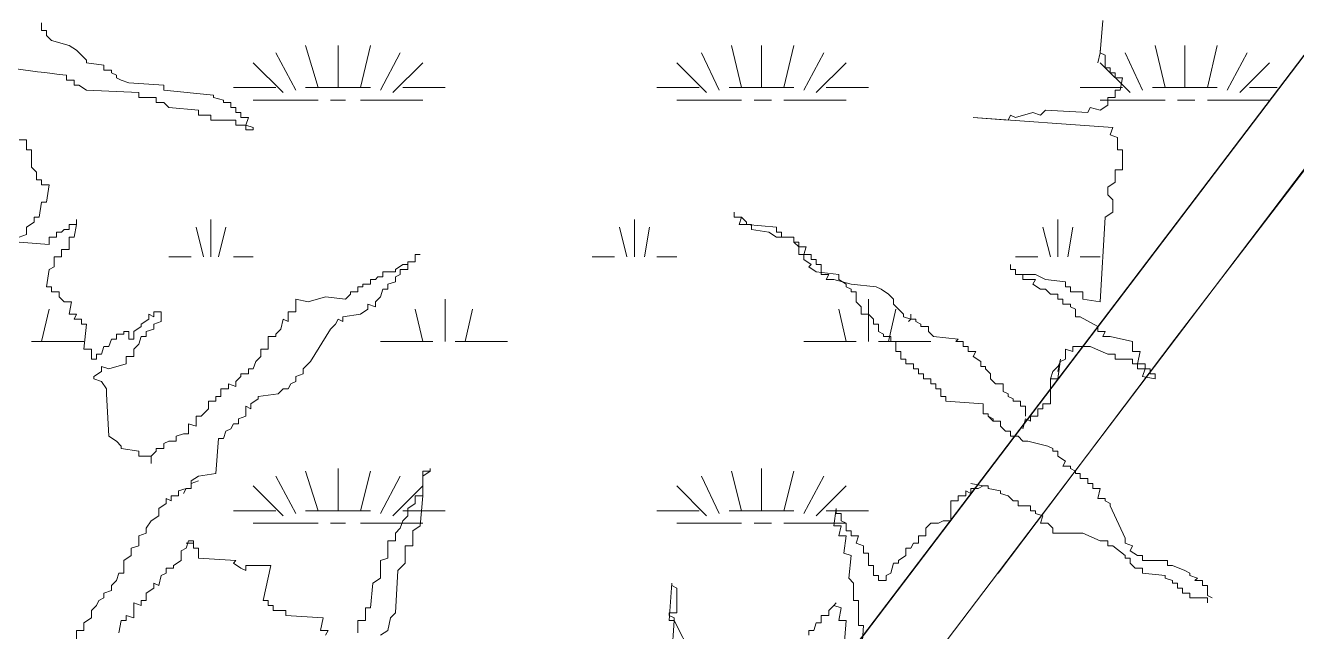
# Model space of a CAD drawing. Header units: millimetres. Extents: x -15161 to 10473752, y -72817 to 33960.
# Drawn here: x 1969.9 to 2186, y 11.5 to 114.6 of the extents above; entities that cross this region are included whole.
import ezdxf

# ---------------------------------------------------------------- set-up
doc = ezdxf.new("R2010")
doc.units = ezdxf.units.MM
doc.layers.add('PDF_幾何圖形', color=7, linetype='Continuous')

# ---------------------------------------------------------------- blocks, each defined once
blk = doc.blocks.new('建築底圖')
at = {"layer": 'PDF_幾何圖形', "lineweight": 0}
for points in [[(1281.66, -313.48), (1929.47, -230.07), (2285.97, 239.48), (1854.1, 3189.75), (1656.37, 3160.54), (1578.04, 3697.84), (1589.9, 3697.84), (1666.53, 3174.51), (1864.26, 3203.3), (2093.32, 1643.06), (2298.25, 236.52), (1935.82, -241.5), (1283.35, -325.76)], [(2019.65, 104), (2017.53, 111.19)], [(2023.04, 104), (2023.04, 111.19)], [(2026.85, 104), (2028.54, 111.19)], [(2091.63, 104), (2089.94, 111.19)], [(2095.02, 104), (2095.02, 111.19)], [(2098.83, 104), (2100.52, 111.19)], [(2163.61, 104), (2161.91, 111.19)], [(2167, 104), (2167, 111.19)], [(2170.81, 104), (2172.5, 111.19)], [(2013.72, 103.15), (2008.64, 108.23)], [(2015.84, 103.57), (2012.45, 109.92)], [(2030.24, 103.57), (2033.62, 109.92)], [(2032.35, 103.15), (2037.43, 108.23)], [(2085.7, 103.15), (2080.62, 108.23)], [(2087.82, 103.57), (2084.85, 109.92)], [(2102.21, 103.57), (2105.6, 109.92)], [(2104.33, 103.15), (2109.41, 108.23)], [(2157.68, 103.15), (2152.6, 108.23)], [(2159.8, 103.57), (2156.83, 109.92)], [(2174.19, 103.57), (2177.58, 109.92)], [(2176.31, 103.15), (2181.39, 108.23)], [(2005.26, 104), (2012.45, 104)], [(2017.53, 104), (2028.54, 104)], [(2034.05, 104), (2041.24, 104)], [(2077.23, 104), (2084.43, 104)], [(2089.51, 104), (2100.52, 104)], [(2106.02, 104), (2113.22, 104)], [(2149.21, 104), (2156.41, 104)], [(2161.49, 104), (2172.5, 104)], [(2178, 104), (2182.66, 104)], [(2008.64, 101.88), (2019.65, 101.88)], [(2021.77, 101.88), (2024.31, 101.88)], [(2026.85, 101.88), (2037.43, 101.88)], [(2080.62, 101.88), (2091.63, 101.88)], [(2093.75, 101.88), (2096.71, 101.88)], [(2098.83, 101.88), (2109.41, 101.88)], [(2152.6, 101.88), (2163.61, 101.88)], [(2165.72, 101.88), (2168.69, 101.88)], [(2170.81, 101.88), (2181.39, 101.88)], [(2135.24, 21.43), (2165.3, 61.23), (2195.79, 101.03)], [(2000.17, 75.2), (1998.9, 80.28)], [(2001.44, 75.2), (2001.44, 81.56)], [(2002.71, 75.2), (2003.98, 80.28)], [(2072.15, 75.2), (2070.88, 80.28)], [(2073.42, 75.2), (2073.42, 81.56)], [(2075.12, 75.2), (2075.96, 80.28)], [(2144.13, 75.2), (2142.86, 80.28)], [(2145.4, 75.2), (2145.4, 81.56)], [(2147.1, 75.2), (2147.94, 80.28)], [(1994.25, 75.2), (1998.06, 75.2)], [(2005.26, 75.2), (2008.64, 75.2)], [(2066.22, 75.2), (2070.04, 75.2)], [(2077.23, 75.2), (2080.62, 75.2)], [(2138.2, 75.2), (2142.01, 75.2)], [(2149.21, 75.2), (2152.6, 75.2)], [(2041.24, 60.81), (2041.24, 68.01)], [(2113.22, 60.81), (2113.22, 68.01)], [(1972.65, 60.81), (1973.92, 66.31)], [(2037.43, 60.81), (2036.16, 66.31)], [(2044.63, 60.81), (2045.9, 66.31)], [(2109.41, 60.81), (2108.14, 66.31)], [(2116.61, 60.81), (2117.88, 66.31)], [(1970.96, 60.81), (1979.85, 60.81)], [(2030.24, 60.81), (2039.13, 60.81)], [(2042.94, 60.81), (2051.83, 60.81)], [(2102.21, 60.81), (2111.11, 60.81)], [(2114.92, 60.81), (2123.81, 60.81)], [(2023.04, 32.02), (2023.04, 39.21)], [(2095.02, 32.02), (2095.02, 39.21)], [(2015.84, 31.59), (2012.45, 37.94)], [(2019.65, 32.02), (2017.53, 38.79)], [(2026.85, 32.02), (2028.54, 38.79)], [(2030.24, 31.59), (2033.62, 37.94)], [(2087.82, 31.59), (2084.85, 37.94)], [(2091.63, 32.02), (2089.94, 38.79)], [(2098.83, 32.02), (2100.52, 38.79)], [(2102.21, 31.59), (2105.6, 37.94)], [(2013.72, 31.17), (2008.64, 36.25)], [(2032.35, 31.17), (2037.43, 36.25)], [(2085.7, 31.17), (2080.62, 36.25)], [(2104.33, 31.17), (2109.41, 36.25)], [(2005.26, 32.02), (2012.45, 32.02)], [(2017.53, 32.02), (2028.54, 32.02)], [(2034.05, 32.02), (2041.24, 32.02)], [(2077.23, 32.02), (2084.43, 32.02)], [(2089.51, 32.02), (2100.52, 32.02)], [(2106.02, 32.02), (2113.22, 32.02)], [(2008.64, 29.9), (2019.65, 29.9)], [(2021.77, 29.9), (2024.31, 29.9)], [(2026.85, 29.9), (2037.43, 29.9)], [(2080.62, 29.9), (2091.63, 29.9)], [(2093.75, 29.9), (2096.71, 29.9)], [(2098.83, 29.9), (2109.41, 29.9)]]:
    blk.add_lwpolyline(points, dxfattribs=at)
at = {"layer": 'PDF_幾何圖形', "lineweight": 13}
for points in [[(2153.02, 115.43), (2152.6, 109.92), (2153.45, 109.5), (2153.45, 107.38), (2154.29, 107.38), (2154.29, 106.54), (2155.14, 106.54), (2155.14, 105.69), (2156.41, 105.69), (2155.99, 103.57), (2155.14, 103.57), (2155.14, 102.3), (2153.87, 102.3), (2153.87, 101.03), (2152.6, 100.18), (2150.91, 100.61), (2150.48, 99.76), (2143.28, 100.18), (2142.44, 99.34), (2141.17, 99.76), (2138.2, 98.91), (2137.36, 99.34), (2136.93, 98.49), (2131.01, 98.91), (2154.72, 97.22), (2154.29, 95.95), (2155.56, 95.53), (2155.56, 93.41), (2156.41, 93.41), (2156.41, 90.02), (2155.14, 90.02), (2155.14, 87.91), (2153.87, 87.06), (2153.87, 85.79), (2154.72, 84.94), (2154.72, 82.83), (2153.45, 81.98), (2152.6, 67.58), (2149.64, 68.01), (2149.64, 69.28), (2147.52, 69.28), (2147.52, 70.12), (2146.67, 70.12), (2146.67, 70.97), (2143.28, 71.39), (2141.59, 72.24), (2138.2, 72.24), (2139.47, 72.24), (2139.47, 71.39), (2141.59, 71.39), (2141.17, 70.55), (2142.44, 69.7), (2143.28, 69.7), (2144.13, 68.85), (2145.4, 68.85), (2145.4, 68.01), (2146.25, 68.01), (2146.25, 67.16), (2147.52, 67.16), (2147.52, 66.74), (2148.37, 66.31), (2148.37, 65.04), (2149.21, 65.04), (2152.18, 63.35), (2152.18, 62.5), (2153.45, 62.5), (2153.02, 61.66), (2154.29, 61.66), (2158.1, 60.81), (2158.1, 59.11), (2159.37, 59.11), (2158.95, 57), (2158.1, 57), (2158.1, 57.84), (2155.14, 57.84), (2155.14, 58.69), (2153.87, 58.69), (2150.91, 59.96), (2147.94, 59.96), (2147.94, 59.11), (2146.67, 59.54), (2146.67, 57.84), (2145.82, 57.42), (2145.4, 56.57), (2144.55, 55.73), (2144.13, 54.46), (2144.13, 50.22), (2142.86, 50.22), (2142.86, 49.38), (2142.01, 49.38), (2142.01, 48.11), (2140.74, 48.11), (2140.74, 47.26), (2139.9, 47.68), (2139.47, 45.99)], [(1976.89, 106.11), (1976.89, 105.27), (1978.16, 105.27), (1978.16, 104.42), (1979, 104.42), (1980.27, 103.57), (1989.17, 103.15), (1989.17, 102.3), (1992.13, 102.3), (1992.13, 101.45), (1993.4, 101.45), (1994.25, 100.61), (1999.33, 100.18), (1999.33, 99.34), (2001.44, 99.34), (2001.44, 98.49), (2005.68, 98.49), (2005.68, 97.64), (2007.37, 97.64), (2007.37, 96.8), (2008.64, 96.8), (2008.64, 97.22), (2007.37, 97.64), (2007.8, 98.91), (2006.53, 98.91), (2006.53, 99.76), (2005.68, 99.76), (2005.68, 100.61), (2004.83, 100.61), (2004.83, 101.45), (2003.56, 101.45), (2003.56, 101.88), (2001.87, 102.3), (2001.87, 102.73), (1993.4, 103.57), (1993.4, 104.42), (1987.47, 104.84), (1986.2, 105.27), (1985.36, 105.69), (1985.36, 106.11), (1984.51, 106.54), (1984.51, 106.96), (1983.24, 106.96), (1983.24, 107.81), (1980.27, 108.23), (1980.27, 108.65), (1978.58, 110.35), (1977.31, 111.19), (1974.35, 112.04), (1973.5, 112.89), (1973.5, 113.73), (1972.65, 113.73), (1972.65, 115)], [(2152.6, 110.35), (2152.6, 109.92), (2152.6, 110.35)], [(2152.6, 109.92), (2152.18, 108.23)], [(2083.16, 7.46), (2080.2, 13.39), (2079.77, 7.46)], [(2030.24, 10.85), (2031.51, 11.69), (2031.93, 13.81), (2032.78, 14.66), (2033.2, 21.86), (2034.47, 23.13), (2034.47, 26.09), (2035.74, 26.09), (2035.74, 28.63), (2037.01, 29.48), (2037.43, 34.56), (2036.16, 34.56), (2036.16, 33.29), (2034.89, 32.44), (2034.89, 31.17), (2034.05, 30.32), (2033.62, 29.05), (2032.78, 28.21), (2032.78, 26.94), (2031.51, 26.94), (2031.51, 23.97), (2030.24, 23.55), (2030.24, 20.58), (2028.97, 19.74), (2028.54, 15.5), (2027.7, 15.5), (2027.7, 13.39), (2026.43, 13.39), (2026.43, 11.27)], [(2020.92, 10.85), (2021.34, 11.69), (2020.07, 11.69), (2020.5, 13.81), (2014.15, 14.23), (2014.15, 15.08), (2012.03, 15.08), (2012.03, 15.93), (2011.18, 15.93), (2011.18, 16.77), (2010.34, 16.77), (2011.61, 22.7), (2007.37, 22.7), (2007.37, 21.86), (2006.53, 22.28), (2005.26, 23.13), (2005.68, 23.55), (1999.33, 23.97), (1999.33, 25.67), (1998.48, 25.67), (1998.48, 26.94), (1997.63, 26.94), (1997.21, 25.67), (1996.36, 25.24), (1996.36, 23.55), (1995.09, 22.7), (1995.09, 22.28), (1993.82, 22.28), (1993.82, 21.43), (1992.98, 21.01), (1992.55, 19.31), (1991.71, 19.74), (1991.71, 18.89), (1990.44, 18.04), (1990.44, 16.77), (1989.59, 16.77), (1989.59, 15.93), (1988.32, 16.35), (1988.32, 13.81), (1987.05, 14.23), (1987.05, 13.39), (1986.2, 13.39), (1985.78, 11.27)], [(1978.58, 8.73), (1978.58, 11.69), (1979.85, 11.69), (1979.85, 12.96), (1981.12, 13.81), (1981.12, 15.08), (1981.97, 15.93), (1982.39, 16.77), (1983.24, 17.2), (1983.24, 18.04), (1984.51, 18.47), (1984.51, 19.31), (1985.36, 20.16), (1985.78, 21.43), (1986.63, 21.43), (1986.63, 23.55), (1987.9, 24.4), (1987.9, 25.67), (1989.17, 26.09), (1989.17, 27.78), (1990.44, 28.21), (1990.44, 29.05), (1991.28, 30.32), (1992.55, 31.17), (1992.55, 32.44), (1993.82, 33.29), (1993.82, 34.13), (1994.67, 33.71), (1994.67, 34.56), (1995.94, 34.56), (1995.94, 35.4), (1997.21, 35.83), (1998.06, 35.83), (1998.06, 37.1), (1999.33, 37.94), (2002.29, 38.37), (2002.71, 44.3), (2003.56, 44.3), (2003.98, 45.57), (2004.83, 45.99), (2005.26, 46.84), (2006.1, 46.84), (2006.1, 47.68), (2007.37, 48.11), (2007.37, 49.8), (2008.22, 49.38), (2008.22, 50.22), (2009.49, 51.07), (2009.49, 51.49), (2012.88, 51.92), (2013.72, 52.76), (2014.57, 52.76), (2014.99, 53.61), (2015.84, 54.03), (2015.84, 54.88), (2017.11, 55.3), (2017.11, 56.15), (2017.96, 57), (2018.38, 57.42), (2021.77, 62.93), (2022.61, 63.77), (2023.04, 64.62), (2023.88, 64.2), (2023.88, 65.04), (2026.85, 65.47), (2028.12, 66.31), (2028.12, 67.16), (2029.39, 66.74), (2029.39, 67.58), (2030.24, 68.43), (2030.66, 69.7), (2031.51, 69.7), (2031.51, 70.55), (2032.78, 70.97), (2032.78, 71.82), (2033.62, 72.24), (2033.62, 73.09), (2034.89, 73.09), (2034.89, 73.93), (2034.05, 73.93), (2032.78, 73.09), (2032.78, 72.66), (2030.66, 72.66), (2030.66, 71.82), (2029.81, 71.82), (2029.39, 71.39), (2028.54, 71.39), (2028.54, 70.55), (2027.27, 70.55), (2027.27, 70.12), (2026.43, 70.12), (2026.43, 69.28), (2025.15, 69.28), (2025.15, 68.85), (2024.31, 68.01), (2020.92, 68.43), (2017.96, 67.58), (2015.84, 68.01), (2015.84, 65.89), (2014.57, 65.89), (2014.57, 64.2), (2013.72, 64.62), (2013.3, 62.93), (2012.45, 62.08), (2012.45, 61.66), (2011.18, 61.66), (2011.18, 59.54), (2009.91, 59.54), (2009.91, 58.27), (2009.07, 57.42), (2008.64, 56.15), (2007.8, 56.15), (2007.8, 55.3), (2006.53, 55.3), (2006.53, 54.88), (2005.68, 54.03), (2005.68, 53.19), (2004.41, 53.61), (2004.41, 52.76), (2003.14, 52.76), (2003.14, 51.49), (2002.29, 51.49), (2002.29, 50.65), (2001.02, 50.65), (2001.02, 49.38), (1999.75, 48.11), (1998.9, 48.11), (1998.9, 46.41), (1997.63, 46.84), (1997.63, 45.14), (1996.79, 45.14), (1995.52, 44.72), (1995.52, 43.87), (1994.25, 43.87), (1993.4, 43.45), (1993.4, 42.6), (1992.13, 42.6), (1992.13, 42.18), (1991.28, 41.33), (1989.17, 41.33), (1989.17, 42.18), (1986.2, 42.6), (1986.2, 43.03), (1985.36, 43.87), (1984.09, 44.72), (1983.66, 51.92), (1983.66, 52.76), (1982.81, 54.03), (1981.54, 54.46), (1981.54, 54.88), (1982.81, 55.73), (1982.81, 56.57), (1984.09, 56.15), (1987.05, 57), (1987.05, 58.27), (1988.32, 58.27), (1988.32, 59.54), (1989.17, 60.38), (1989.59, 61.66), (1990.44, 61.66), (1990.44, 62.5), (1991.71, 62.93), (1991.71, 63.77), (1992.98, 64.2), (1992.98, 65.89), (1991.71, 65.89), (1991.71, 65.04), (1990.86, 65.47), (1990.86, 64.62), (1989.59, 63.77), (1989.59, 63.35), (1988.32, 62.5), (1988.32, 61.23), (1987.47, 61.23), (1987.47, 62.5), (1986.63, 62.5), (1986.63, 62.08), (1985.36, 62.08), (1985.36, 61.23), (1984.51, 61.23), (1984.09, 59.96), (1983.24, 59.96), (1982.81, 58.69), (1981.97, 58.69), (1981.97, 57.84), (1981.12, 57.84), (1981.12, 59.54), (1979.85, 59.54), (1980.27, 63.77), (1979.43, 63.77), (1979.43, 64.62), (1978.16, 64.62), (1978.58, 65.47), (1977.31, 65.47), (1977.73, 67.58), (1976.46, 67.58), (1975.62, 68.43), (1975.62, 69.28), (1974.35, 69.28), (1974.35, 70.12), (1973.5, 70.12), (1973.92, 73.09), (1974.77, 73.51), (1974.77, 75.2), (1976.04, 75.2), (1976.04, 76.47), (1977.31, 76.47), (1977.31, 78.59), (1978.16, 78.59), (1978.58, 80.71), (1977.31, 80.71), (1977.31, 79.86), (1976.46, 79.86), (1976.04, 79.44), (1975.19, 79.44), (1975.19, 78.59), (1973.92, 78.59), (1973.92, 77.32), (1968.84, 77.74)], [(1968.84, 78.59), (1970.11, 79.01), (1970.11, 80.28), (1971.38, 81.13), (1971.38, 81.98), (1972.23, 81.98), (1972.65, 84.52), (1973.5, 84.52), (1973.92, 87.48), (1972.65, 87.48), (1972.65, 88.33), (1971.81, 88.33), (1971.81, 89.6), (1970.96, 90.45), (1970.96, 93.41), (1970.11, 93.41), (1970.11, 95.1), (1968.84, 95.1)], [(2135.24, 21.43), (2165.3, 61.23), (2195.79, 101.03)], [(2090.36, 82.83), (2090.36, 81.98), (2090.36, 82.83)], [(1978.58, 81.56), (1978.58, 80.71), (1978.58, 81.56)], [(2037.01, 75.63), (2036.16, 75.63), (2036.16, 74.36), (2034.89, 74.36), (2034.89, 73.93), (2034.89, 74.36), (2036.16, 74.36), (2036.16, 75.63)], [(2139.9, 48.11), (2139.9, 49.8), (2139.05, 49.8), (2139.05, 50.65), (2137.78, 50.65), (2137.78, 51.07), (2136.93, 51.49), (2136.93, 51.92), (2136.09, 52.34), (2136.09, 53.61), (2134.82, 53.61), (2133.97, 54.46), (2133.97, 55.3), (2133.12, 56.15), (2133.12, 56.57), (2132.28, 56.57), (2132.28, 57.42), (2131.01, 58.27), (2131.43, 59.11), (2130.16, 59.11), (2130.16, 59.96), (2129.31, 59.96), (2129.31, 60.81), (2128.04, 60.81), (2128.47, 61.23), (2124.23, 61.66), (2123.38, 62.5), (2123.38, 63.35), (2122.11, 63.35), (2122.11, 63.77), (2121.27, 64.2), (2121.27, 64.62), (2120.42, 64.62), (2119.15, 65.04), (2119.15, 65.47), (2117.46, 67.16), (2117.46, 68.01), (2116.61, 68.85), (2115.34, 69.7), (2114.49, 70.12), (2110.26, 70.55), (2107.3, 71.39), (2106.02, 71.39), (2106.45, 72.24), (2105.18, 72.24), (2105.18, 73.93), (2104.33, 73.93), (2104.33, 74.78), (2103.48, 74.78), (2103.48, 75.63), (2102.21, 75.63), (2102.21, 74.78), (2103.48, 73.93), (2103.06, 73.51), (2104.33, 72.66), (2108.14, 72.24), (2108.14, 71.39), (2109.41, 70.55), (2109.41, 70.12), (2110.26, 69.7), (2110.26, 69.28), (2111.11, 69.28), (2111.11, 67.58), (2111.95, 66.74), (2111.95, 65.47), (2113.22, 65.47), (2114.07, 64.62), (2114.07, 63.77), (2114.92, 63.77), (2114.92, 62.5), (2115.76, 62.08), (2115.76, 61.66), (2117.03, 61.66), (2117.03, 60.81), (2117.88, 60.81), (2117.88, 59.11), (2118.73, 59.11), (2118.73, 57.84), (2119.57, 57.84), (2119.57, 57), (2120.84, 57), (2120.84, 56.15), (2121.69, 56.15), (2121.69, 55.3), (2122.54, 55.3), (2122.54, 54.46), (2123.81, 54.46), (2123.81, 53.61), (2124.65, 53.61), (2124.65, 52.76), (2125.5, 52.76), (2125.5, 51.49), (2126.35, 51.49), (2126.35, 50.65), (2132.7, 50.22), (2132.7, 48.53), (2133.55, 48.53), (2133.55, 48.11), (2134.39, 47.68), (2134.39, 47.26), (2135.66, 47.26), (2135.66, 46.41), (2136.51, 45.57), (2137.36, 45.57), (2137.36, 44.72), (2138.63, 44.72), (2139.47, 43.87), (2140.32, 43.87), (2143.71, 43.03), (2144.55, 42.6), (2144.55, 42.18), (2145.4, 42.18), (2145.4, 41.33), (2146.67, 40.48), (2146.25, 39.64), (2147.52, 39.64), (2147.52, 39.21), (2148.37, 38.79), (2148.37, 38.37), (2149.21, 38.37), (2149.21, 37.52), (2150.48, 37.52), (2150.48, 36.67), (2151.33, 36.67), (2151.33, 35.83), (2152.6, 35.83), (2152.18, 34.13), (2153.45, 34.13), (2153.45, 33.71), (2154.29, 33.29), (2154.29, 32.86), (2156.83, 27.36), (2156.83, 26.51), (2158.1, 26.09), (2157.68, 25.24), (2158.95, 24.4), (2159.8, 24.4), (2159.8, 23.55), (2164.03, 23.55), (2164.03, 22.7), (2164.88, 22.7), (2167, 21.86), (2167.84, 21.43), (2167.84, 21.01), (2169.11, 20.58), (2168.69, 20.16), (2169.96, 20.16), (2169.96, 19.31), (2170.81, 19.31), (2170.81, 17.62), (2171.65, 17.2)], [(2137.36, 73.93), (2137.36, 73.09), (2137.36, 73.93)], [(2120, 64.2), (2120.42, 64.62), (2120.42, 65.47)], [(2145.4, 55.73), (2145.82, 57.84), (2145.4, 54.46), (2144.13, 54.46)], [(2133.55, 48.11), (2134.39, 47.26)], [(1991.28, 40.06), (1991.28, 41.33), (1991.28, 40.48)], [(2038.7, 39.21), (2038.7, 38.79), (2038.7, 39.21)], [(1996.79, 34.98), (1997.21, 35.83), (1998.06, 35.83), (1998.06, 36.67), (1999.33, 37.1)], [(2170.81, 16.35), (2170.81, 17.2), (2167.84, 17.2), (2167.84, 18.04), (2166.57, 18.04), (2166.57, 18.89), (2165.72, 18.89), (2165.72, 19.74), (2164.88, 19.74), (2164.88, 20.16), (2163.61, 20.58), (2163.61, 21.01), (2159.8, 21.43), (2159.8, 22.28), (2158.53, 22.28), (2157.68, 23.13), (2157.68, 23.97), (2156.83, 23.97), (2156.83, 24.4), (2154.72, 26.09), (2153.87, 26.09), (2153.87, 26.94), (2152.6, 26.94), (2149.64, 28.21), (2144.55, 28.21), (2144.55, 29.05), (2143.71, 29.9), (2142.44, 29.9), (2142.86, 31.17), (2141.59, 31.59), (2141.59, 32.02), (2140.74, 32.02), (2140.74, 32.86), (2138.63, 32.86), (2138.63, 33.71), (2137.78, 33.71), (2136.93, 34.56), (2135.66, 34.98), (2135.66, 35.4), (2133.55, 35.83), (2133.55, 36.25), (2132.7, 36.25), (2131.85, 35.83), (2130.58, 35.83), (2130.58, 34.98), (2129.74, 35.4), (2129.74, 34.56), (2128.47, 34.56), (2128.47, 33.71), (2127.2, 33.71), (2127.2, 30.32), (2125.92, 30.32), (2125.08, 29.9), (2123.81, 29.9), (2122.96, 29.05), (2122.96, 27.78), (2121.69, 27.78), (2121.69, 26.51), (2120.84, 26.51), (2120.42, 25.67), (2119.57, 25.67), (2119.57, 24.4), (2118.3, 23.55), (2118.3, 23.13), (2117.46, 23.13), (2117.03, 21.43), (2116.19, 21.01), (2116.19, 20.16), (2114.92, 20.16), (2114.92, 21.01), (2114.07, 21.01), (2114.07, 22.7), (2113.22, 22.7), (2113.22, 24.82), (2112.38, 24.82), (2112.38, 26.09), (2111.11, 26.51), (2111.53, 27.78), (2110.26, 27.78), (2110.26, 28.63), (2109.41, 28.63), (2109.41, 29.9), (2108.57, 30.32), (2108.57, 31.59), (2107.72, 31.59), (2107.72, 32.44), (2107.3, 29.48), (2108.57, 29.48), (2108.14, 27.78), (2109.41, 27.78), (2108.99, 24.82), (2110.26, 24.4), (2109.84, 20.58), (2110.68, 19.74), (2110.68, 16.77), (2111.53, 16.77), (2111.53, 12.54), (2112.38, 12.54), (2111.95, 6.61)], [(2108.99, 8.31), (2109.41, 13.39), (2108.14, 13.39), (2108.57, 15.5), (2107.3, 15.93), (2106.45, 15.08), (2106.45, 14.23), (2105.18, 14.23), (2105.18, 12.96), (2104.33, 12.96), (2103.91, 11.69), (2103.06, 11.69), (2103.06, 10.85)], [(2132.7, 36.25), (2130.58, 36.67)], [(1997.21, 26.51), (1998.48, 26.51), (1997.21, 26.51)], [(2108.57, 15.5), (2107.3, 15.93), (2107.72, 16.35)], [(2014.15, 14.23), (2014.15, 15.08), (2014.15, 14.23)]]:
    blk.add_lwpolyline(points, dxfattribs=at)
at = {"layer": 'PDF_幾何圖形', "lineweight": 0}
blk.add_lwpolyline([(1539.09, 197.14), (1405.29, 54.03), (1955.29, 54.03), (1955.29, -195.77), (2253.79, 197.14)], close=True, dxfattribs=at)
at = {"layer": 'PDF_幾何圖形', "lineweight": 13}
for points in [[(2102.64, 76.9), (2101.37, 76.9), (2101.37, 77.74), (2100.52, 77.74), (2100.52, 78.59), (2098.4, 78.59), (2098.4, 79.44), (2097.56, 79.44), (2097.56, 80.28), (2092.48, 80.71), (2092.48, 81.13), (2091.63, 81.98), (2090.36, 81.98), (2091.63, 81.98), (2091.21, 80.71), (2093.32, 80.71), (2093.32, 79.86), (2096.29, 79.44), (2097.56, 78.59), (2100.52, 78.59), (2100.52, 77.74), (2101.37, 76.9), (2101.37, 75.63), (2102.21, 75.63)], [(2138.2, 73.09), (2137.36, 73.09), (2138.2, 73.09), (2138.2, 72.24)], [(2160.22, 57), (2160.22, 56.15), (2161.07, 56.15), (2161.07, 55.3), (2161.91, 55.3), (2161.91, 54.46), (2159.8, 54.88), (2160.22, 56.15), (2158.95, 56.15), (2158.95, 57)], [(2037.43, 37.94), (2038.7, 38.79), (2037.43, 38.79), (2037.43, 34.56)], [(2080.2, 13.81), (2079.35, 14.23), (2079.35, 14.66), (2080.62, 14.66), (2080.62, 18.89), (2079.77, 19.31), (2079.77, 19.74), (2079.35, 13.39), (2080.2, 13.39)]]:
    blk.add_lwpolyline(points, close=True, dxfattribs=at)
blk.add_open_spline([(1937.93, 111.19), (1951.23, 109.59), (1963.7, 107.67), (1976.89, 106.11)], degree=3, dxfattribs=at)

msp = doc.modelspace()

# ---------------------------------------------------------------- block references
at = {"color": 30}
msp.add_blockref('建築底圖', (0, 0), dxfattribs=at)

doc.saveas('drawing.dxf')
